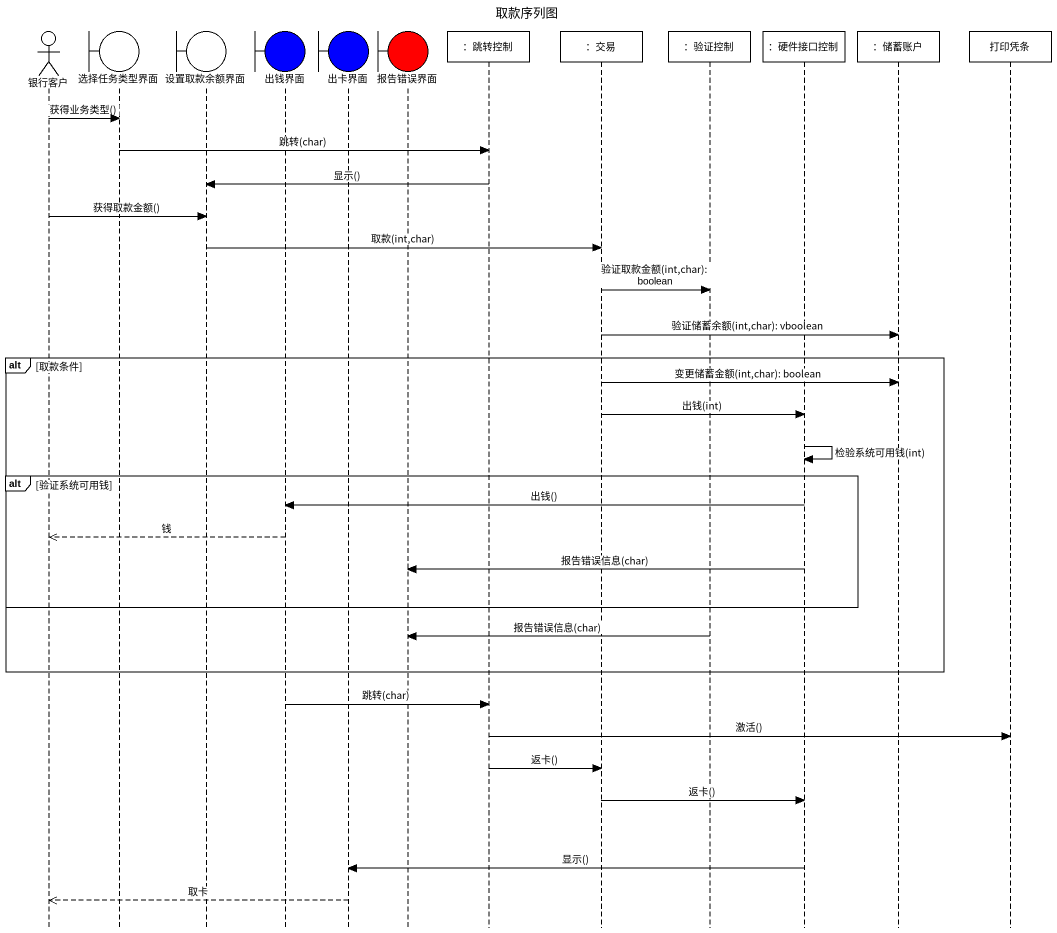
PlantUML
@startuml
title 取款序列图
hide footbox
actor 银行客户
boundary 选择任务类型界面
boundary 设置取款余额界面
boundary 出钱界面 #0000FF
boundary 出卡界面 #0000FF
boundary 报告错误界面 #FF0000
participant "：跳转控制" as 跳转控制
participant "：交易" as 交易
participant "：验证控制" as 验证控制
participant "：硬件接口控制" as 硬件接口控制
participant "：储蓄账户" as 储蓄账户
participant 打印凭条

银行客户 -> 选择任务类型界面 : 获得业务类型()
选择任务类型界面 -> 跳转控制 : 跳转(char)
跳转控制 -> 设置取款余额界面 : 显示()
银行客户 -> 设置取款余额界面 : 获得取款金额()
设置取款余额界面 -> 交易 : 取款(int,char)
交易 -> 验证控制 : 验证取款金额(int,char): boolean
交易 -> 储蓄账户 : 验证储蓄余额(int,char): vboolean
alt 取款条件
  交易 -> 储蓄账户 : 变更储蓄金额(int,char): boolean
  交易 -> 硬件接口控制 : 出钱(int)
  硬件接口控制 -> 硬件接口控制 : 检验系统可用钱(int)
  alt 验证系统可用钱
    硬件接口控制 -> 出钱界面 : 出钱()
    出钱界面 -->> 银行客户 : 钱
    硬件接口控制 -> 报告错误界面 : 报告错误信息(char)
  end
  验证控制 -> 报告错误界面 : 报告错误信息(char)
end
出钱界面 -> 跳转控制 : 跳转(char)
跳转控制 -> 打印凭条 : 激活()
跳转控制 -> 交易 : 返卡()
交易 -> 硬件接口控制 : 返卡()
硬件接口控制 -> 出卡界面 : 显示()
出卡界面 -->> 银行客户 : 取卡
@enduml
